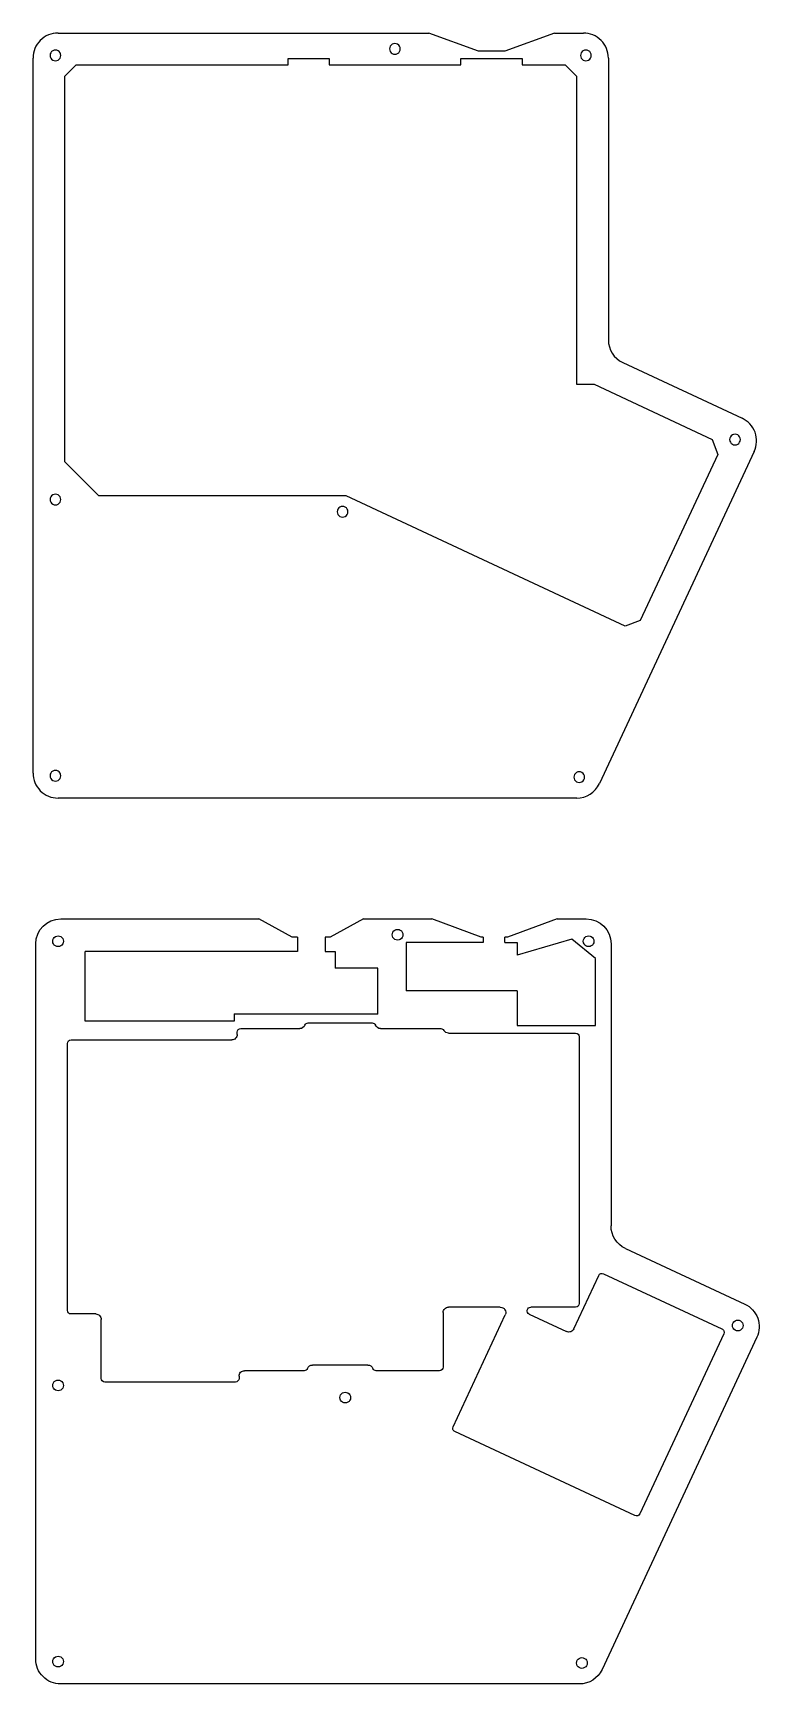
# Model space of a CAD drawing. Extents: x 3 to 156, y 21 to 368.
import ezdxf

# ---------------------------------------------------------------- set-up
doc = ezdxf.new("R2010")
doc.units = 0
doc.layers.add('Layer_1', color=7, linetype='CONTINUOUS')

msp = doc.modelspace()

# ---------------------------------------------------------------- linework, layer by layer
at = {"layer": 'Layer_1', "color": 1}
for points in [[(8.089793, 367.752862), (85.993044, 367.752862)], [(96.402819, 363.918098), (85.993044, 367.752862)], [(112.320144, 367.752862), (101.910369, 363.918098)], [(112.320144, 367.752862), (118.404894, 367.752862)], [(101.910369, 363.918098), (96.402819, 363.918098)], [(2.839793, 212.398928), (2.839793, 362.502862)], [(9.507292, 358.704113), (11.888542, 361.085362), (56.389344, 361.085362)], [(56.389344, 361.085362), (56.389344, 362.418863), (65.018994, 362.418862), (65.018994, 361.085362)], [(65.018994, 361.085362), (92.660544, 361.085362)], [(92.660544, 361.085362), (92.660544, 362.418863)], [(92.660544, 362.418862), (105.538344, 362.418862), (105.538344, 361.085362)], [(105.538344, 361.085362), (114.587094, 361.085362), (116.987394, 358.704113)], [(123.654894, 362.502862), (123.654894, 303.336338)], [(68.581344, 270.597863), (16.651043, 270.597863), (9.507292, 277.741612), (9.507292, 358.704113)], [(116.987394, 358.704113), (116.987394, 294.029363), (120.664044, 294.029363), (145.482384, 282.456487), (146.634909, 279.292282)], [(126.686304, 298.57815), (151.743984, 286.89456)], [(154.283514, 279.91764), (121.764684, 210.180195)], [(146.634909, 279.292282), (130.371924, 244.41555)], [(130.371924, 244.41555), (127.207719, 243.26493), (68.581344, 270.597863)], [(117.006564, 207.148928), (8.089793, 207.148928)], [(8.656755, 181.788165), (50.288835, 181.78824)], [(57.267705, 177.953475), (50.288835, 181.78824)], [(72.253485, 181.78824), (65.274615, 177.953475)], [(72.253485, 181.78824), (86.560027, 181.78824)], [(96.969803, 177.953475), (86.560028, 181.78824)], [(112.887127, 181.78824), (102.47736, 177.953475)], [(112.887127, 181.78824), (118.971847, 181.788165)], [(58.392705, 177.953475), (58.392705, 174.95289), (20.512635, 174.95289), (13.765717, 174.95289)], [(58.392705, 177.953475), (57.267705, 177.953475)], [(65.293665, 177.953475), (64.168665, 177.953475)], [(64.168665, 177.953475), (64.168665, 174.95289)], [(97.387635, 176.82789), (81.204862, 176.82789), (81.204862, 166.70289)], [(97.387635, 177.953475), (96.969803, 177.953475)], [(97.387635, 177.953475), (97.387635, 176.82789)], [(101.887628, 176.82789), (101.887628, 177.953475)], [(102.47736, 177.953475), (101.887628, 177.953475)], [(101.887628, 176.82789), (104.512628, 176.82789)], [(104.512628, 166.70289), (104.512628, 159.41649), (120.994582, 159.41649), (120.994582, 173.448135), (115.983292, 177.557408), (104.512627, 174.170783)], [(104.512628, 176.82789), (104.512628, 174.170782)], [(3.406785, 26.434297), (3.406785, 176.53824)], [(13.765717, 160.327897), (13.765717, 174.95289)], [(64.168665, 174.95289), (66.262635, 174.95289)], [(66.262635, 174.95289), (66.262635, 171.46314)], [(124.221885, 176.53824), (124.221885, 117.371722)], [(75.262635, 171.46314), (66.262635, 171.46314)], [(75.262635, 161.82789), (75.262635, 171.46314)], [(94.93452, 166.70289), (81.204862, 166.70289)], [(104.512628, 166.70289), (94.934527, 166.70289)], [(75.262635, 161.769352), (75.262635, 165.808785)], [(20.512635, 160.327897), (13.765717, 160.327897)], [(45.098295, 160.327897), (20.512635, 160.327897)], [(45.098295, 161.82789), (75.262635, 161.82789)], [(45.098295, 161.82789), (45.098295, 160.327897)], [(60.63687, 159.957007), (74.05941, 159.957007)], [(69.551047, 161.82789), (75.262635, 161.82789)], [(10.824285, 156.385132), (44.58339, 156.385132)], [(45.72639, 157.528132), (45.72639, 158.004382)], [(46.48839, 158.766382), (58.87089, 158.766382)], [(75.82539, 158.766382), (88.463115, 158.766382)], [(90.11289, 157.813882), (116.78289, 157.813882)], [(117.54489, 157.051882), (117.554415, 108.06474)], [(117.54489, 157.051882), (117.54489, 101.044882)], [(10.074285, 99.604132), (10.074285, 155.635132)], [(127.253295, 112.613527), (152.310967, 100.929937)], [(116.406675, 95.7243), (121.639748, 106.946655)], [(122.652382, 107.315227), (147.514223, 95.72196)], [(16.00839, 98.854132), (10.824285, 98.854132)], [(17.15139, 85.328632), (17.15139, 97.711132)], [(88.96989, 99.139882), (88.96989, 87.709882)], [(100.973715, 100.282882), (90.11289, 100.282882)], [(91.05945, 75.174105), (102.009622, 98.65683)], [(107.041305, 98.830282), (114.887707, 95.171437)], [(116.78289, 100.282882), (107.36334, 100.282882)], [(154.850505, 93.953025), (122.331675, 24.215572)], [(147.882795, 94.709317), (130.251367, 56.8986)], [(59.77191, 86.947882), (47.25039, 86.947882)], [(73.15839, 88.138507), (61.53789, 88.138507)], [(88.20789, 86.947882), (74.92437, 86.947882)], [(45.34539, 84.566632), (17.91339, 84.566632)], [(46.10739, 85.804882), (46.10739, 85.328632)], [(129.238725, 56.530042), (91.428022, 74.161462)], [(117.573555, 21.184297), (8.656785, 21.184297)]]:
    msp.add_lwpolyline(points, dxfattribs=at)
for points in [[(79.964769, 364.419112)], [(8.662703, 363.054953)], [(120.077229, 363.054953)], [(151.383699, 282.403222)], [(8.662703, 269.81889)], [(68.967204, 267.264113)], [(134.839794, 241.97937)], [(134.839794, 241.97937)], [(134.839794, 241.97937)], [(8.662703, 211.846853)], [(118.670559, 211.552867)], [(6.979657, 177.090262)], [(78.28173, 178.454415)], [(118.394182, 177.090262)], [(149.70069, 96.438607)], [(6.979695, 83.854275)], [(67.284165, 81.299422)], [(135.406785, 56.01474)], [(6.979695, 25.88223)], [(116.987542, 25.58826)]]:
    msp.add_lwpolyline(points, close=True, dxfattribs=at)
for points in [[(8.089793, 367.752862), (6.697406, 367.752862), (5.362048, 367.199739), (4.377482, 366.215173)], [(122.117205, 366.215173), (121.132639, 367.199739), (119.797281, 367.752862), (118.404894, 367.752862)], [(4.377482, 366.215173), (3.392916, 365.230607), (2.839793, 363.895249), (2.839793, 362.502862)], [(6.974912, 364.03007), (6.626688, 363.828884), (6.412343, 363.457116), (6.412703, 363.054953)], [(8.100493, 364.03007), (7.752269, 364.231256), (7.323136, 364.231256), (6.974912, 364.03007)], [(8.662703, 363.054953), (8.663062, 363.457116), (8.448717, 363.828884), (8.100493, 364.03007)], [(78.277269, 365.393391), (77.929193, 365.192429), (77.714769, 364.821036), (77.714769, 364.419112)], [(77.714769, 364.419112), (77.714769, 364.017189), (77.929193, 363.645796), (78.277269, 363.444834)], [(79.402269, 365.393391), (79.054193, 365.594353), (78.625345, 365.594353), (78.277269, 365.393391)], [(79.964769, 364.419112), (79.964769, 364.821036), (79.750345, 365.192429), (79.402269, 365.393391)], [(79.402269, 363.444834), (79.750345, 363.645796), (79.964769, 364.017189), (79.964769, 364.419112)], [(118.389729, 364.029231), (118.041653, 363.828269), (117.827229, 363.456876), (117.827229, 363.054953)], [(119.514729, 364.029231), (119.166653, 364.230193), (118.737805, 364.230193), (118.389729, 364.029231)], [(120.077229, 363.054953), (120.077229, 363.456876), (119.862805, 363.828269), (119.514729, 364.029231)], [(123.654894, 362.502862), (123.654894, 363.895249), (123.101771, 365.230607), (122.117205, 366.215173)], [(6.412703, 363.054953), (6.412343, 362.652789), (6.626688, 362.281021), (6.974912, 362.079835)], [(6.974912, 362.079835), (7.323136, 361.878649), (7.752269, 361.878649), (8.100493, 362.079835)], [(8.100493, 362.079835), (8.448717, 362.281021), (8.663062, 362.652789), (8.662703, 363.054953)], [(78.277269, 363.444834), (78.625345, 363.243872), (79.054193, 363.243872), (79.402269, 363.444834)], [(117.827229, 363.054953), (117.827229, 362.653029), (118.041653, 362.281636), (118.389729, 362.080674)], [(118.389729, 362.080674), (118.737805, 361.879712), (119.166653, 361.879712), (119.514729, 362.080674)], [(119.514729, 362.080674), (119.862805, 362.281636), (120.077229, 362.653029), (120.077229, 363.054953)], [(123.654894, 303.336338), (123.654894, 301.295962), (124.837067, 299.440389), (126.686304, 298.57815)], [(154.458747, 283.932065), (153.98249, 285.240497), (153.005958, 286.306141), (151.743984, 286.89456)], [(149.696199, 283.377501), (149.348123, 283.176539), (149.133699, 282.805146), (149.133699, 282.403222)], [(149.133699, 282.403222), (149.133699, 282.001299), (149.348123, 281.629906), (149.696199, 281.428944)], [(150.821199, 283.377501), (150.473123, 283.578463), (150.044275, 283.578463), (149.696199, 283.377501)], [(149.696199, 281.428944), (150.044275, 281.227982), (150.473123, 281.227982), (150.821199, 281.428944)], [(151.383699, 282.403222), (151.383699, 282.805146), (151.169275, 283.176539), (150.821199, 283.377501)], [(150.821199, 281.428944), (151.169275, 281.629906), (151.383699, 282.001299), (151.383699, 282.403222)], [(154.283514, 279.91764), (154.87197, 281.179597), (154.935003, 282.623633), (154.458747, 283.932065)], [(6.975203, 270.793169), (6.627126, 270.592207), (6.412703, 270.220814), (6.412703, 269.81889)], [(8.100203, 270.793169), (7.752126, 270.99413), (7.323279, 270.99413), (6.975203, 270.793169)], [(8.662703, 269.81889), (8.662703, 270.220814), (8.448279, 270.592207), (8.100203, 270.793169)], [(6.412703, 269.81889), (6.412703, 269.416966), (6.627126, 269.045573), (6.975203, 268.844611)], [(6.975203, 268.844611), (7.323279, 268.64365), (7.752126, 268.64365), (8.100203, 268.844611)], [(8.100203, 268.844611), (8.448279, 269.045573), (8.662703, 269.416966), (8.662703, 269.81889)], [(67.279704, 268.238391), (66.931628, 268.037429), (66.717204, 267.666036), (66.717204, 267.264113)], [(66.717204, 267.264113), (66.717204, 266.862189), (66.931628, 266.490796), (67.279704, 266.289834)], [(68.404704, 268.238391), (68.056628, 268.439353), (67.62778, 268.439353), (67.279704, 268.238391)], [(68.967204, 267.264113), (68.967204, 267.666036), (68.75278, 268.037429), (68.404704, 268.238391)], [(68.404704, 266.289834), (68.75278, 266.490796), (68.967204, 266.862189), (68.967204, 267.264113)], [(67.279704, 266.289834), (67.62778, 266.088872), (68.056628, 266.088872), (68.404704, 266.289834)], [(2.839793, 212.398927), (2.839793, 211.006541), (3.392916, 209.671183), (4.377482, 208.686617)], [(6.975203, 212.821131), (6.627126, 212.620169), (6.412703, 212.248776), (6.412703, 211.846853)], [(6.412703, 211.846853), (6.412703, 211.444929), (6.627126, 211.073536), (6.975203, 210.872574)], [(8.100203, 212.821131), (7.752126, 213.022093), (7.323279, 213.022093), (6.975203, 212.821131)], [(8.662703, 211.846853), (8.662703, 212.248776), (8.448279, 212.620169), (8.100203, 212.821131)], [(8.100203, 210.872574), (8.448279, 211.073536), (8.662703, 211.444929), (8.662703, 211.846853)], [(116.983059, 212.527146), (116.634983, 212.326184), (116.420559, 211.954791), (116.420559, 211.552867)], [(116.420559, 211.552867), (116.420559, 211.150944), (116.634983, 210.779551), (116.983059, 210.578589)], [(118.108059, 212.527146), (117.759983, 212.728108), (117.331135, 212.728108), (116.983059, 212.527146)], [(118.670559, 211.552867), (118.670559, 211.954791), (118.456135, 212.326184), (118.108059, 212.527146)], [(118.108059, 210.578589), (118.456135, 210.779551), (118.670559, 211.150944), (118.670559, 211.552867)], [(4.377482, 208.686617), (5.362048, 207.702051), (6.697406, 207.148927), (8.089793, 207.148927)], [(6.975203, 210.872574), (7.323279, 210.671612), (7.752126, 210.671612), (8.100203, 210.872574)], [(116.983059, 210.578589), (117.331135, 210.377627), (117.759983, 210.377627), (118.108059, 210.578589)], [(117.006564, 207.148927), (119.046883, 207.148928), (120.902413, 208.331036), (121.764684, 210.180195)], [(3.406755, 176.538172), (3.406759, 179.437665), (5.757263, 181.788165), (8.656755, 181.788165)], [(118.971847, 181.788165), (121.87134, 181.788165), (124.221843, 179.437665), (124.221847, 176.538172)], [(6.979657, 177.090262), (6.979657, 177.492186), (7.194081, 177.863579), (7.542157, 178.064541)], [(7.542157, 176.115984), (7.194081, 176.316946), (6.979657, 176.688339), (6.979657, 177.090262)], [(7.542157, 178.064541), (7.890234, 178.265503), (8.319081, 178.265503), (8.667157, 178.064541)], [(8.667157, 178.064541), (9.015234, 177.863579), (9.229657, 177.492186), (9.229657, 177.090262)], [(9.229657, 177.090262), (9.229657, 176.688339), (9.015234, 176.316946), (8.667157, 176.115984)], [(78.28173, 178.454415), (78.28069, 178.857029), (78.494886, 179.229506), (78.843388, 179.431114)], [(78.843388, 177.477716), (78.494886, 177.679324), (78.28069, 178.051801), (78.28173, 178.454415)], [(78.843388, 179.431114), (79.19189, 179.632722), (79.621563, 179.632722), (79.970065, 179.431114)], [(79.970065, 177.477716), (79.621563, 177.276108), (79.19189, 177.276108), (78.843388, 177.477716)], [(79.970065, 179.431114), (80.318567, 179.229506), (80.532762, 178.857029), (80.531722, 178.454415)], [(80.531722, 178.454415), (80.532762, 178.051801), (80.318567, 177.679324), (79.970065, 177.477716)], [(118.394182, 177.090262), (118.394182, 177.492186), (118.608606, 177.863579), (118.956682, 178.064541)], [(118.956682, 176.115984), (118.608606, 176.316946), (118.394182, 176.688339), (118.394182, 177.090262)], [(118.956682, 178.064541), (119.304759, 178.265503), (119.733606, 178.265503), (120.081682, 178.064541)], [(120.081682, 178.064541), (120.429759, 177.863579), (120.644182, 177.492186), (120.644182, 177.090262)], [(120.644182, 177.090262), (120.644183, 176.688339), (120.429759, 176.316946), (120.081683, 176.115984)], [(8.667157, 176.115984), (8.319081, 175.915022), (7.890234, 175.915022), (7.542157, 176.115984)], [(120.081683, 176.115984), (119.733606, 175.915022), (119.304759, 175.915022), (118.956682, 176.115984)], [(59.930482, 159.480757), (59.755823, 159.048988), (59.336648, 158.766381), (58.87089, 158.766382)], [(59.930482, 159.480758), (60.046921, 159.768601), (60.326367, 159.957005), (60.63687, 159.957007)], [(74.05941, 159.957008), (74.369915, 159.957008), (74.649366, 159.768604), (74.765805, 159.480758)], [(75.82539, 158.766382), (75.359635, 158.766384), (74.940463, 159.048991), (74.765805, 159.480757)], [(10.074285, 155.635132), (10.074285, 156.049346), (10.410071, 156.385132), (10.824285, 156.385132)], [(45.391613, 156.719909), (45.177259, 156.505555), (44.886532, 156.385133), (44.58339, 156.385133)], [(45.72639, 157.528133), (45.72639, 157.22499), (45.605967, 156.934264), (45.391613, 156.719909)], [(45.72639, 158.004383), (45.72639, 158.206477), (45.806672, 158.400295), (45.949575, 158.543198)], [(45.949575, 158.543198), (46.092477, 158.686101), (46.286295, 158.766382), (46.48839, 158.766382)], [(88.463115, 158.766382), (88.735351, 158.766382), (88.986907, 158.621146), (89.123025, 158.385382)], [(90.11289, 157.813882), (89.704536, 157.813883), (89.327202, 158.031738), (89.123025, 158.385382)], [(116.78289, 157.813882), (117.203731, 157.813882), (117.54489, 157.472723), (117.54489, 157.051882)], [(127.253295, 112.613528), (125.404056, 113.475768), (124.221882, 115.331344), (124.221885, 117.371723)], [(121.639747, 106.946655), (121.817602, 107.328063), (122.270972, 107.493078), (122.652382, 107.315227)], [(117.54489, 101.044882), (117.54489, 100.624042), (117.203731, 100.282883), (116.78289, 100.282882)], [(152.310968, 100.929937), (153.572941, 100.34152), (154.549473, 99.275878), (155.025731, 97.967447)], [(10.824285, 98.854132), (10.410071, 98.854133), (10.074285, 99.189919), (10.074285, 99.604133)], [(16.00839, 98.854132), (16.311532, 98.854132), (16.602259, 98.73371), (16.816613, 98.519356)], [(16.816613, 98.519356), (17.030967, 98.305001), (17.15139, 98.014275), (17.15139, 97.711132)], [(88.96989, 99.139882), (88.96989, 99.443025), (89.090313, 99.733751), (89.304667, 99.948106)], [(89.304667, 99.948106), (89.519021, 100.16246), (89.809748, 100.282882), (90.11289, 100.282882)], [(100.973715, 100.282882), (101.364303, 100.282882), (101.727847, 100.083433), (101.93771, 99.754015)], [(101.93771, 99.754015), (102.147572, 99.424597), (102.174692, 99.010823), (102.009622, 98.65683)], [(107.041305, 98.830282), (106.717497, 98.981285), (106.542085, 99.336993), (106.619417, 99.68581)], [(106.619417, 99.68581), (106.696748, 100.034627), (107.006054, 100.282876), (107.36334, 100.282883)], [(149.70069, 96.438607), (149.699661, 96.841215), (149.913859, 97.213681), (150.262356, 97.415282)], [(150.262356, 97.415282), (150.610854, 97.616883), (151.040518, 97.616883), (151.389016, 97.415282)], [(151.389016, 97.415282), (151.737514, 97.213681), (151.951712, 96.841215), (151.950682, 96.438607)], [(155.025731, 97.967447), (155.501989, 96.659017), (155.438958, 95.214982), (154.850505, 93.953025)], [(115.761693, 95.133278), (115.476831, 95.029597), (115.162449, 95.043323), (114.887707, 95.171437)], [(116.406675, 95.7243), (116.278562, 95.449557), (116.046555, 95.23696), (115.761693, 95.133278)], [(147.514223, 95.72196), (147.697383, 95.636551), (147.839113, 95.48188), (147.908234, 95.291973)], [(147.908234, 95.291973), (147.977355, 95.102065), (147.968204, 94.892478), (147.882795, 94.709317)], [(150.262356, 95.461933), (149.913859, 95.663534), (149.699661, 96.036), (149.70069, 96.438607)], [(151.389016, 95.461933), (151.040518, 95.260332), (150.610854, 95.260332), (150.262356, 95.461933)], [(151.950682, 96.438607), (151.951712, 96.036), (151.737514, 95.663534), (151.389016, 95.461933)], [(46.442167, 86.613106), (46.656521, 86.82746), (46.947248, 86.947882), (47.25039, 86.947882)], [(60.478305, 87.424132), (60.361866, 87.136286), (60.082415, 86.947882), (59.77191, 86.947882)], [(60.478305, 87.424132), (60.652963, 87.855899), (61.072135, 88.138506), (61.53789, 88.138507)], [(73.15839, 88.138507), (73.624148, 88.138509), (74.043323, 87.855902), (74.217982, 87.424132)], [(74.92437, 86.947882), (74.613867, 86.947885), (74.334421, 87.136289), (74.217983, 87.424132)], [(88.96989, 87.709882), (88.96989, 87.289042), (88.628731, 86.947883), (88.20789, 86.947882)], [(6.979695, 83.854275), (6.979695, 84.256199), (7.194119, 84.627592), (7.542195, 84.828554)], [(7.542195, 82.879996), (7.194119, 83.080958), (6.979695, 83.452351), (6.979695, 83.854275)], [(7.542195, 84.828554), (7.890271, 85.029515), (8.319119, 85.029515), (8.667195, 84.828554)], [(8.667195, 84.828554), (9.015271, 84.627592), (9.229695, 84.256199), (9.229695, 83.854275)], [(9.229695, 83.854275), (9.229695, 83.452351), (9.015271, 83.080958), (8.667195, 82.879996)], [(17.374575, 84.789817), (17.231672, 84.93272), (17.15139, 85.126538), (17.15139, 85.328632)], [(17.91339, 84.566632), (17.711295, 84.566632), (17.517477, 84.646914), (17.374575, 84.789817)], [(46.10739, 85.328632), (46.10739, 84.907792), (45.766231, 84.566633), (45.34539, 84.566632)], [(46.10739, 85.804882), (46.10739, 86.108025), (46.227813, 86.398751), (46.442167, 86.613106)], [(8.667195, 82.879996), (8.319119, 82.679035), (7.890271, 82.679035), (7.542195, 82.879996)], [(67.284165, 81.299422), (67.284165, 81.701346), (67.498589, 82.072739), (67.846665, 82.273701)], [(67.846665, 80.325144), (67.498589, 80.526106), (67.284165, 80.897499), (67.284165, 81.299422)], [(67.846665, 82.273701), (68.194741, 82.474663), (68.623589, 82.474663), (68.971665, 82.273701)], [(68.971665, 80.325144), (68.623589, 80.124182), (68.194741, 80.124182), (67.846665, 80.325144)], [(68.971665, 82.273701), (69.319741, 82.072739), (69.534165, 81.701346), (69.534165, 81.299422)], [(69.534165, 81.299422), (69.534165, 80.897499), (69.319741, 80.526106), (68.971665, 80.325144)], [(91.034011, 74.59145), (90.96489, 74.781357), (90.974041, 74.990945), (91.05945, 75.174105)], [(91.428022, 74.161462), (91.244862, 74.246871), (91.103132, 74.401542), (91.034011, 74.59145)], [(130.251367, 56.8986), (130.073507, 56.517193), (129.620133, 56.352185), (129.238725, 56.530042)], [(4.944474, 22.721987), (3.959908, 23.706553), (3.406785, 25.041911), (3.406785, 26.434297)], [(6.979695, 25.88223), (6.979695, 26.284154), (7.194119, 26.655547), (7.542195, 26.856509)], [(7.542195, 24.907951), (7.194119, 25.108913), (6.979695, 25.480306), (6.979695, 25.88223)], [(7.542195, 26.856509), (7.890271, 27.05747), (8.319119, 27.05747), (8.667195, 26.856509)], [(8.667195, 24.907951), (8.319119, 24.70699), (7.890271, 24.70699), (7.542195, 24.907951)], [(8.667195, 26.856509), (9.015271, 26.655547), (9.229695, 26.284154), (9.229695, 25.88223)], [(9.229695, 25.88223), (9.229695, 25.480306), (9.015271, 25.108913), (8.667195, 24.907951)], [(116.987542, 25.58826), (116.987542, 25.990185), (117.201967, 26.361579), (117.550044, 26.562542)], [(117.550044, 24.613978), (117.201967, 24.814941), (116.987542, 25.186335), (116.987542, 25.58826)], [(117.550044, 26.562542), (117.898122, 26.763504), (118.326971, 26.763504), (118.675048, 26.562542)], [(118.675048, 24.613978), (118.326971, 24.413016), (117.898122, 24.413016), (117.550044, 24.613978)], [(118.675048, 26.562542), (119.023125, 26.361579), (119.23755, 25.990185), (119.23755, 25.58826)], [(119.23755, 25.58826), (119.23755, 25.186335), (119.023125, 24.814941), (118.675048, 24.613978)], [(8.656785, 21.184297), (7.264398, 21.184297), (5.92904, 21.737421), (4.944474, 22.721987)], [(122.331675, 24.215572), (121.469407, 22.366411), (119.613875, 21.1843), (117.573555, 21.184297)]]:
    msp.add_open_spline(points, degree=3, dxfattribs=at)

doc.saveas('drawing.dxf')
